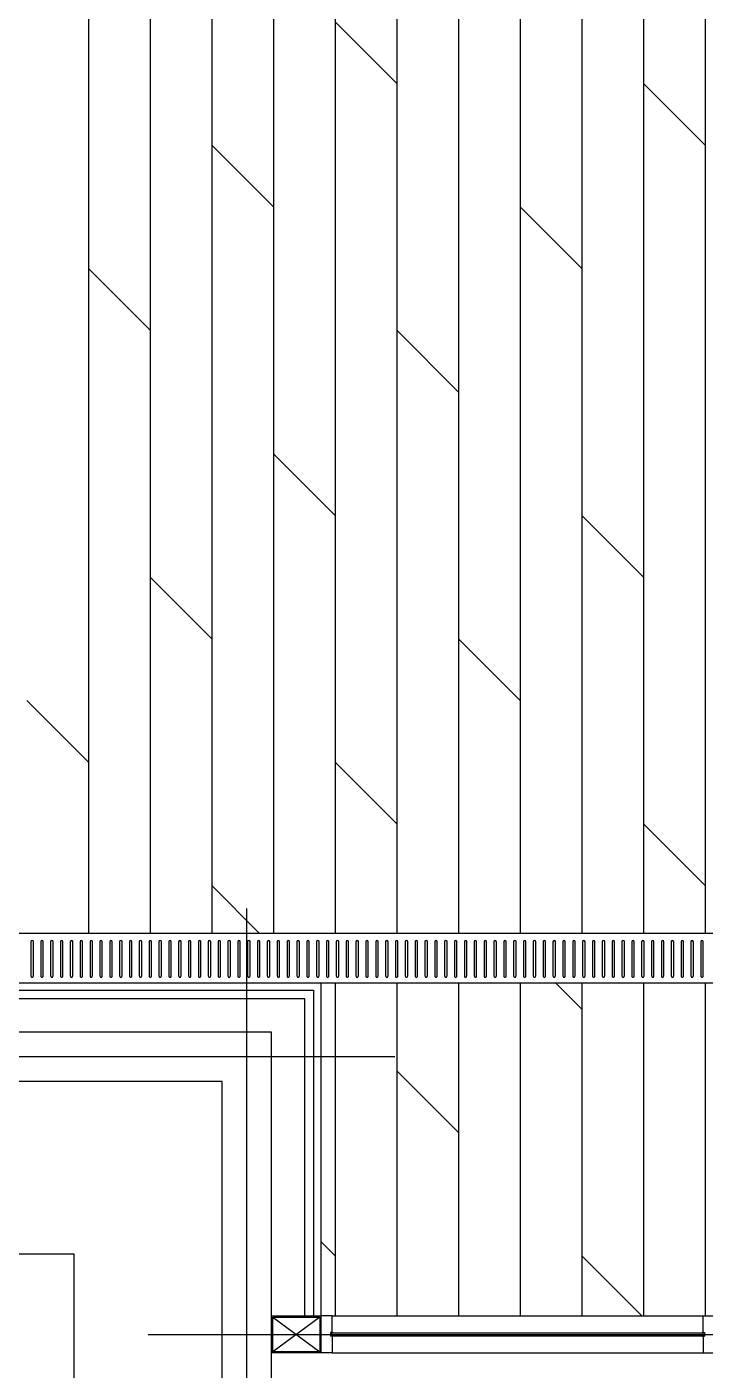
# Model space of a CAD drawing. Header units: millimetres. Extents: x 0 to 356400, y 0 to 68257.
# Drawn here: x 110748.5 to 110858.5, y 6959.1 to 7176.8 of the extents above; entities that cross this region are included whole.
import ezdxf

# ---------------------------------------------------------------- set-up
doc = ezdxf.new("R2010")
doc.units = ezdxf.units.MM
doc.header["$LTSCALE"] = 75
doc.layers.add('8', color=8, linetype='Continuous')

# ---------------------------------------------------------------- blocks, each defined once
blk = doc.blocks.new('G$C7369CDF7')
at = {"layer": '8'}
for p, q in [((10055.3, 40150), (10055.3, 46550)), ((8630.3, 37950), (8630.3, 45750)), ((8630.3, 37950), (8630.3, 45750)), ((8430.3, 45550), (8430.3, 37950)), ((8430.3, 45550), (8430.3, 37950)), ((3630.3, 42407.8), (8430.3, 42407.8)), ((4987.1, 42157.8), (5237.1, 42407.8)), ((7987.1, 42157.8), (8237.1, 42407.8)), ((8603.1, 42400), (8464.3, 42400)), ((8630.3, 42407.8), (9980.3, 42407.8)), ((9980.3, 42400), (9980.3, 42445)), ((10046.3, 42400), (9980.3, 42400)), ((9980.3, 40895), (9980.3, 42400)), ((10045.5, 42400), (10046.9, 42397.3)), ((10046.3, 42400), (10048.1, 42405.5)), ((10046.9, 42397.3), (10047.9, 42396.7)), ((10047.9, 42396.7), (10049.3, 42396.2)), ((10048.1, 42405.5), (10062.5, 42405.5)), ((10049.3, 40891.5), (10049.3, 42403.5)), ((10049.3, 42403.5), (10061.3, 42403.5)), ((10049.3, 42403.5), (10061.3, 42403.5)), ((10061.3, 40891.5), (10061.3, 42403.5)), ((10062.7, 42396.7), (10061.3, 42396.2)), ((10064.3, 42400), (10062.5, 42405.5)), ((10063.7, 42397.3), (10062.7, 42396.7)), ((10065.1, 42400), (10063.7, 42397.3)), ((10064.3, 42400), (10130.3, 42400)), ((10130.3, 42400), (10130.3, 42445)), ((10130.3, 40895), (10130.3, 42400)), ((8464.3, 42390), (8603.1, 42390)), ((8603.1, 42360), (8464.3, 42360)), ((8464.3, 42350), (8603.1, 42350)), ((8603.1, 42320.1), (8464.3, 42320.1)), ((8464.3, 42310.1), (8603.1, 42310.1)), ((8603.1, 42280.2), (8464.3, 42280.2)), ((8464.3, 42270.2), (8603.1, 42270.2)), ((8603.1, 42240.2), (8464.3, 42240.2)), ((8464.3, 42230.2), (8603.1, 42230.2)), ((8603.1, 42200.3), (8464.3, 42200.3)), ((8464.3, 42190.3), (8603.1, 42190.3)), ((3630.3, 42157.8), (8430.3, 42157.8)), ((6737.1, 41907.8), (6987.1, 42157.8)), ((8603.1, 42160.4), (8464.3, 42160.4)), ((8464.3, 42150.4), (8603.1, 42150.4)), ((8630.3, 42157.8), (9980.3, 42157.8)), ((9737.1, 41907.8), (9980.3, 42151)), ((8603.1, 42120.4), (8464.3, 42120.4)), ((8464.3, 42110.4), (8603.1, 42110.4)), ((8603.1, 42080.5), (8464.3, 42080.5)), ((8464.3, 42070.5), (8603.1, 42070.5)), ((8603.1, 42040.5), (8464.3, 42040.5)), ((8464.3, 42030.5), (8603.1, 42030.5)), ((8603.1, 42000.6), (8464.3, 42000.6)), ((8464.3, 41990.6), (8603.1, 41990.6)), ((8603.1, 41960.7), (8464.3, 41960.7)), ((3630.3, 41907.8), (8430.3, 41907.8)), ((5487.1, 41657.8), (5737.1, 41907.8)), ((8464.3, 41950.7), (8603.1, 41950.7)), ((8603.1, 41920.7), (8464.3, 41920.7)), ((8464.3, 41910.7), (8603.1, 41910.7)), ((8630.3, 41907.8), (9980.3, 41907.8)), ((8630.3, 41801), (8737.1, 41907.8)), ((8603.1, 41880.8), (8464.3, 41880.8)), ((8464.3, 41870.8), (8603.1, 41870.8)), ((8603.1, 41840.9), (8464.3, 41840.9)), ((8464.3, 41830.9), (8603.1, 41830.9)), ((8603.1, 41800.9), (8464.3, 41800.9)), ((8464.3, 41790.9), (8603.1, 41790.9)), ((8603.1, 41761), (8464.3, 41761)), ((8464.3, 41751), (8603.1, 41751)), ((8603.1, 41721), (8464.3, 41721)), ((8464.3, 41711), (8603.1, 41711)), ((3630.3, 41657.8), (8430.3, 41657.8)), ((7237.1, 41407.8), (7487.1, 41657.8)), ((8603.1, 41681.1), (8464.3, 41681.1)), ((8464.3, 41671.1), (8603.1, 41671.1)), ((8603.1, 41641.2), (8464.3, 41641.2)), ((8630.3, 41657.8), (9980.3, 41657.8)), ((8464.3, 41631.2), (8603.1, 41631.2)), ((8603.1, 41601.2), (8464.3, 41601.2)), ((8464.3, 41591.2), (8603.1, 41591.2)), ((8603.1, 41561.3), (8464.3, 41561.3)), ((8464.3, 41551.3), (8603.1, 41551.3)), ((8603.1, 41521.4), (8464.3, 41521.4)), ((8464.3, 41511.4), (8603.1, 41511.4)), ((8603.1, 41481.4), (8464.3, 41481.4)), ((8464.3, 41471.4), (8603.1, 41471.4)), ((8603.1, 41441.5), (8464.3, 41441.5)), ((8464.3, 41431.5), (8603.1, 41431.5)), ((3630.3, 41407.8), (8430.3, 41407.8)), ((5987.1, 41157.8), (6237.1, 41407.8)), ((8603.1, 41401.5), (8464.3, 41401.5)), ((8464.3, 41391.5), (8603.1, 41391.5)), ((8603.1, 41361.6), (8464.3, 41361.6)), ((8630.3, 41407.8), (9980.3, 41407.8)), ((8987.1, 41157.8), (9237.1, 41407.8)), ((8464.3, 41351.6), (8603.1, 41351.6)), ((8603.1, 41321.7), (8464.3, 41321.7)), ((8464.3, 41311.7), (8603.1, 41311.7)), ((8603.1, 41281.7), (8464.3, 41281.7)), ((8464.3, 41271.7), (8603.1, 41271.7)), ((8603.1, 41241.8), (8464.3, 41241.8)), ((8464.3, 41231.8), (8603.1, 41231.8)), ((8603.1, 41201.9), (8464.3, 41201.9)), ((3630.3, 41157.8), (8430.3, 41157.8)), ((4737.1, 40907.8), (4987.1, 41157.8)), ((7737.1, 40907.8), (7987.1, 41157.8)), ((8464.3, 41191.9), (8603.1, 41191.9)), ((8603.1, 41161.9), (8464.3, 41161.9)), ((8464.3, 41151.9), (8603.1, 41151.9)), ((8630.3, 41157.8), (9980.3, 41157.8)), ((8930.3, 41150), (8930.3, 36150)), ((8603.1, 41122), (8464.3, 41122)), ((8464.3, 41112), (8603.1, 41112)), ((8603.1, 41082.1), (8464.3, 41082.1)), ((8464.3, 41072.1), (8603.1, 41072.1)), ((8603.1, 41042.1), (8464.3, 41042.1)), ((8464.3, 41032.1), (8603.1, 41032.1)), ((8603.1, 41002.2), (8464.3, 41002.2)), ((8464.3, 40992.2), (8603.1, 40992.2)), ((8603.1, 40962.2), (8464.3, 40962.2)), ((8464.3, 40952.2), (8603.1, 40952.2)), ((3630.3, 40907.8), (8430.3, 40907.8)), ((6487.1, 40657.8), (6737.1, 40907.8)), ((8603.1, 40922.3), (8464.3, 40922.3)), ((8464.3, 40912.3), (8603.1, 40912.3)), ((8603.1, 40882.4), (8464.3, 40882.4)), ((8464.3, 40872.4), (8603.1, 40872.4)), ((8630.3, 40907.8), (9980.3, 40907.8)), ((9679.3, 40850), (9737.1, 40907.8)), ((10046.3, 40895), (9980.3, 40895)), ((9980.3, 40895), (9980.3, 40850)), ((10045.5, 40895), (10046.9, 40897.7)), ((10046.3, 40895), (10048.1, 40889.5)), ((10046.9, 40897.7), (10047.9, 40898.3)), ((10047.9, 40898.3), (10049.3, 40898.8)), ((10048.1, 40889.5), (10062.5, 40889.5)), ((10049.3, 40891.5), (10061.3, 40891.5)), ((10062.7, 40898.3), (10061.3, 40898.8)), ((10064.3, 40895), (10062.5, 40889.5)), ((10063.7, 40897.7), (10062.7, 40898.3)), ((10065.1, 40895), (10063.7, 40897.7)), ((10064.3, 40895), (10130.3, 40895)), ((10130.3, 40895), (10130.3, 40850)), ((8603.1, 40842.4), (8464.3, 40842.4)), ((8464.3, 40832.4), (8603.1, 40832.4)), ((8630.3, 38490), (8630.3, 40850)), ((8630.3, 40850), (9980.3, 40850)), ((8660.3, 40820), (9980.3, 40820)), ((8660.3, 38490), (8660.3, 40820)), ((9980.3, 40850), (10130.3, 40850)), ((9980.3, 40650), (9980.3, 40850)), ((9980.3, 40850), (10130.3, 40850)), ((9985.3, 40655), (10125.3, 40845)), ((9985.3, 40845), (10125.3, 40655)), ((9985.3, 40845), (10125.3, 40845)), ((9985.3, 40655), (9985.3, 40845)), ((10125.3, 40845), (10125.3, 40655)), ((10130.3, 40850), (10130.3, 40650)), ((8603.1, 40802.5), (8464.3, 40802.5)), ((8464.3, 40792.5), (8603.1, 40792.5)), ((8603.1, 40762.6), (8464.3, 40762.6)), ((9980.3, 40785), (8695.3, 40785)), ((8695.3, 40785), (8695.3, 38490)), ((8464.3, 40752.6), (8603.1, 40752.6)), ((8603.1, 40722.6), (8464.3, 40722.6)), ((8464.3, 40712.6), (8603.1, 40712.6)), ((3630.3, 40657.8), (8430.3, 40657.8)), ((5237.1, 40407.8), (5487.1, 40657.8)), ((8603.1, 40682.7), (8464.3, 40682.7)), ((8464.3, 40672.7), (8603.1, 40672.7)), ((10125.3, 40655), (9985.3, 40655)), ((8237.1, 40407.8), (8430.3, 40601)), ((8603.1, 40642.7), (8464.3, 40642.7)), ((8464.3, 40632.7), (8603.1, 40632.7)), ((8603.1, 40602.8), (8464.3, 40602.8)), ((13670.3, 40650), (8830.3, 40650)), ((8830.3, 40650), (8830.3, 38490)), ((10130.3, 40650), (9980.3, 40650)), ((13970.3, 40550), (8330.3, 40550)), ((8464.3, 40592.8), (8603.1, 40592.8)), ((8603.1, 40562.9), (8464.3, 40562.9)), ((8464.3, 40552.9), (8603.1, 40552.9)), ((8603.1, 40522.9), (8464.3, 40522.9)), ((8464.3, 40512.9), (8603.1, 40512.9)), ((8603.1, 40483), (8464.3, 40483)), ((8464.3, 40473), (8603.1, 40473)), ((8603.1, 40443.1), (8464.3, 40443.1)), ((13670.3, 40450), (9030.3, 40450)), ((9030.3, 40450), (9030.3, 38490)), ((1430.3, 40407.8), (8430.3, 40407.8)), ((6987.1, 40157.8), (7237.1, 40407.8)), ((8464.3, 40433.1), (8603.1, 40433.1)), ((8603.1, 40403.1), (8464.3, 40403.1)), ((8464.3, 40393.1), (8603.1, 40393.1)), ((8603.1, 40363.2), (8464.3, 40363.2)), ((8464.3, 40353.2), (8603.1, 40353.2)), ((8603.1, 40323.3), (8464.3, 40323.3)), ((8464.3, 40313.3), (8603.1, 40313.3)), ((8603.1, 40283.3), (8464.3, 40283.3)), ((8464.3, 40273.3), (8603.1, 40273.3)), ((8603.1, 40243.4), (8464.3, 40243.4)), ((8464.3, 40233.4), (8603.1, 40233.4)), ((8603.1, 40203.4), (8464.3, 40203.4)), ((8464.3, 40193.4), (8603.1, 40193.4)), ((1430.3, 40157.8), (8430.3, 40157.8)), ((5737.1, 39907.8), (5987.1, 40157.8)), ((8603.1, 40163.5), (8464.3, 40163.5)), ((8464.3, 40153.5), (8603.1, 40153.5)), ((8603.1, 40123.6), (8464.3, 40123.6)), ((8464.3, 40113.6), (8603.1, 40113.6)), ((8603.1, 40083.6), (8464.3, 40083.6)), ((8464.3, 40073.6), (8603.1, 40073.6)), ((8603.1, 40043.7), (8464.3, 40043.7)), ((8464.3, 40033.7), (8603.1, 40033.7)), ((8603.1, 40003.8), (8464.3, 40003.8)), ((8464.3, 39993.8), (8603.1, 39993.8)), ((8603.1, 39963.8), (8464.3, 39963.8)), ((8464.3, 39953.8), (8603.1, 39953.8)), ((1430.3, 39907.8), (8430.3, 39907.8)), ((7487.1, 39657.8), (7737.1, 39907.8)), ((8603.1, 39923.9), (8464.3, 39923.9)), ((8464.3, 39913.9), (8603.1, 39913.9)), ((8603.1, 39883.9), (8464.3, 39883.9)), ((8464.3, 39873.9), (8603.1, 39873.9)), ((8603.1, 39844), (8464.3, 39844)), ((13500.3, 39850), (9730.3, 39850)), ((9730.3, 39850), (9730.3, 38350)), ((8464.3, 39834), (8603.1, 39834)), ((8603.1, 39804.1), (8464.3, 39804.1)), ((8464.3, 39794.1), (8603.1, 39794.1)), ((8603.1, 39764.1), (8464.3, 39764.1)), ((8464.3, 39754.1), (8603.1, 39754.1)), ((8603.1, 39724.2), (8464.3, 39724.2)), ((8464.3, 39714.2), (8603.1, 39714.2)), ((8603.1, 39684.3), (8464.3, 39684.3)), ((8464.3, 39674.3), (8603.1, 39674.3))]:
    blk.add_line(p, q, dxfattribs=at)
for centre, start, end in [((8464.3, 42395), 90, 270), ((8603.1, 42395), 270, 90), ((8464.3, 42355), 90, 270), ((8603.1, 42355), 270, 90), ((8464.3, 42315.1), 90, 270), ((8603.1, 42315.1), 270, 90), ((8464.3, 42275.2), 90, 270), ((8464.3, 42235.2), 90, 270), ((8603.1, 42275.2), 270, 90), ((8603.1, 42235.2), 270, 90), ((8464.3, 42195.3), 90, 270), ((8603.1, 42195.3), 270, 90), ((8464.3, 42155.4), 90, 270), ((8603.1, 42155.4), 270, 90), ((8464.3, 42115.4), 90, 270), ((8464.3, 42075.5), 90, 270), ((8603.1, 42115.4), 270, 90), ((8603.1, 42075.5), 270, 90), ((8464.3, 42035.5), 90, 270), ((8603.1, 42035.5), 270, 90), ((8464.3, 41995.6), 90, 270), ((8464.3, 41955.7), 90, 270), ((8603.1, 41995.6), 270, 90), ((8603.1, 41955.7), 270, 90), ((8464.3, 41915.7), 90, 270), ((8603.1, 41915.7), 270, 90), ((8464.3, 41875.8), 90, 270), ((8603.1, 41875.8), 270, 90), ((8464.3, 41835.9), 90, 270), ((8464.3, 41795.9), 90, 270), ((8603.1, 41835.9), 270, 90), ((8603.1, 41795.9), 270, 90), ((8464.3, 41756), 90, 270), ((8603.1, 41756), 270, 90), ((8464.3, 41716), 90, 270), ((8603.1, 41716), 270, 90), ((8464.3, 41676.1), 90, 270), ((8464.3, 41636.2), 90, 270), ((8603.1, 41676.1), 270, 90), ((8603.1, 41636.2), 270, 90), ((8464.3, 41596.2), 90, 270), ((8603.1, 41596.2), 270, 90), ((8464.3, 41556.3), 90, 270), ((8603.1, 41556.3), 270, 90), ((8464.3, 41516.4), 90, 270), ((8464.3, 41476.4), 90, 270), ((8603.1, 41516.4), 270, 90), ((8603.1, 41476.4), 270, 90), ((8464.3, 41436.5), 90, 270), ((8603.1, 41436.5), 270, 90), ((8464.3, 41396.5), 90, 270), ((8464.3, 41356.6), 90, 270), ((8603.1, 41396.5), 270, 90), ((8603.1, 41356.6), 270, 90), ((8464.3, 41316.7), 90, 270), ((8603.1, 41316.7), 270, 90), ((8464.3, 41276.7), 90, 270), ((8603.1, 41276.7), 270, 90), ((8464.3, 41236.8), 90, 270), ((8464.3, 41196.9), 90, 270), ((8603.1, 41236.8), 270, 90), ((8603.1, 41196.9), 270, 90), ((8464.3, 41156.9), 90, 270), ((8603.1, 41156.9), 270, 90), ((8464.3, 41117), 90, 270), ((8603.1, 41117), 270, 90), ((8464.3, 41077.1), 90, 270), ((8464.3, 41037.1), 90, 270), ((8603.1, 41077.1), 270, 90), ((8603.1, 41037.1), 270, 90), ((8464.3, 40997.2), 90, 270), ((8603.1, 40997.2), 270, 90), ((8464.3, 40957.2), 90, 270), ((8603.1, 40957.2), 270, 90), ((8464.3, 40917.3), 90, 270), ((8464.3, 40877.4), 90, 270), ((8603.1, 40917.3), 270, 90), ((8603.1, 40877.4), 270, 90), ((8464.3, 40837.4), 90, 270), ((8603.1, 40837.4), 270, 90), ((8464.3, 40797.5), 90, 270), ((8464.3, 40757.6), 90, 270), ((8603.1, 40797.5), 270, 90), ((8603.1, 40757.6), 270, 90), ((8464.3, 40717.6), 90, 270), ((8603.1, 40717.6), 270, 90), ((8464.3, 40677.7), 90, 270), ((8603.1, 40677.7), 270, 90), ((8464.3, 40637.7), 90, 270), ((8464.3, 40597.8), 90, 270), ((8603.1, 40637.7), 270, 90), ((8603.1, 40597.8), 270, 90), ((8464.3, 40557.9), 90, 270), ((8603.1, 40557.9), 270, 90), ((8464.3, 40517.9), 90, 270), ((8603.1, 40517.9), 270, 90), ((8464.3, 40478), 90, 270), ((8464.3, 40438.1), 90, 270), ((8603.1, 40478), 270, 90), ((8603.1, 40438.1), 270, 90), ((8464.3, 40398.1), 90, 270), ((8603.1, 40398.1), 270, 90), ((8464.3, 40358.2), 90, 270), ((8603.1, 40358.2), 270, 90), ((8464.3, 40318.3), 90, 270), ((8464.3, 40278.3), 90, 270), ((8603.1, 40318.3), 270, 90), ((8603.1, 40278.3), 270, 90), ((8464.3, 40238.4), 90, 270), ((8603.1, 40238.4), 270, 90), ((8464.3, 40198.4), 90, 270), ((8603.1, 40198.4), 270, 90), ((8464.3, 40158.5), 90, 270), ((8464.3, 40118.6), 90, 270), ((8603.1, 40158.5), 270, 90), ((8603.1, 40118.6), 270, 90), ((8464.3, 40078.6), 90, 270), ((8603.1, 40078.6), 270, 90), ((8464.3, 40038.7), 90, 270), ((8464.3, 39998.8), 90, 270), ((8603.1, 40038.7), 270, 90), ((8603.1, 39998.8), 270, 90), ((8464.3, 39958.8), 90, 270), ((8603.1, 39958.8), 270, 90), ((8464.3, 39918.9), 90, 270), ((8603.1, 39918.9), 270, 90), ((8464.3, 39878.9), 90, 270), ((8464.3, 39839), 90, 270), ((8603.1, 39878.9), 270, 90), ((8603.1, 39839), 270, 90), ((8464.3, 39799.1), 90, 270), ((8603.1, 39799.1), 270, 90), ((8464.3, 39759.1), 90, 270), ((8603.1, 39759.1), 270, 90), ((8464.3, 39719.2), 90, 270), ((8464.3, 39679.3), 90, 270), ((8603.1, 39719.2), 270, 90), ((8603.1, 39679.3), 270, 90)]:
    blk.add_arc(centre, 5, start, end, dxfattribs=at)

msp = doc.modelspace()

# ---------------------------------------------------------------- block references
at = {"xscale": 0.04000000000000001, "yscale": 0.04000000000000001, "zscale": 0.04000000000000001, "rotation": 270}
msp.add_blockref('G$C7369CDF7', (109162.17, 7367.09), dxfattribs=at)

doc.saveas('drawing.dxf')
